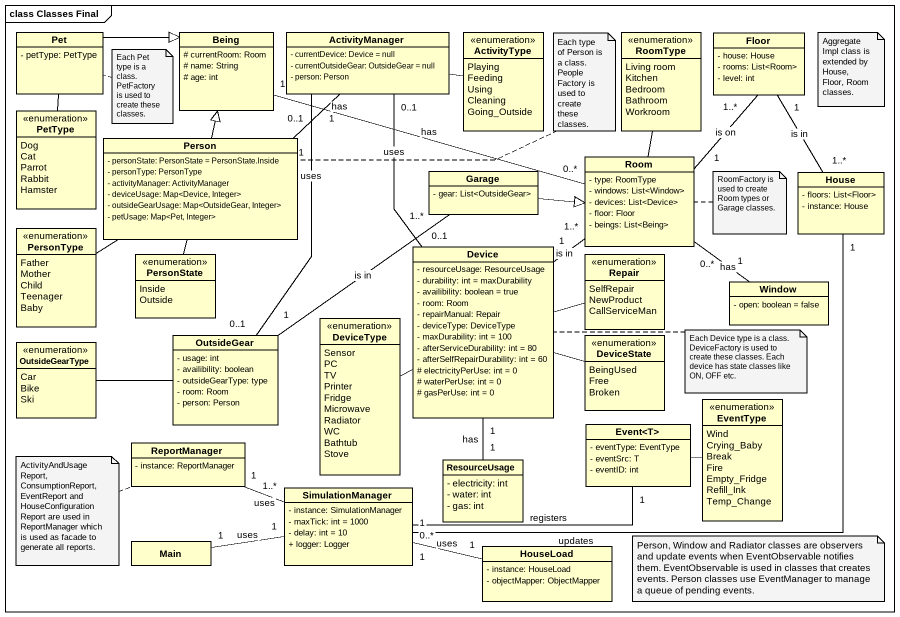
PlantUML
@startuml
mainframe class Classes Final
hide circle
hide empty members
skinparam classAttributeIconSize 0
class Pet {
  - petType: PetType
}
class Being {
  # currentRoom: Room
  # name: String
  # age: int
}
class ActivityManager {
  - currentDevice: Device = null
  - currentOutsideGear: OutsideGear = null
  - person: Person
}
enum ActivityType {
  Playing
  Feeding
  Using
  Cleaning
  Going_Outside
}
enum RoomType {
  Living room
  Kitchen
  Bedroom
  Bathroom
  Workroom
}
class Floor {
  - house: House
  - rooms: List<Room>
  - level: int
}
enum PetType {
  Dog
  Cat
  Parrot
  Rabbit
  Hamster
}
class "Person" as Person_ {
  - personState: PersonState = PersonState.Inside
  - personType: PersonType
  - activityManager: ActivityManager
  - deviceUsage: Map<Device, Integer>
  - outsideGearUsage: Map<OutsideGear, Integer>
  - petUsage: Map<Pet, Integer>
}
class Garage {
  - gear: List<OutsideGear>
}
class Room {
  - type: RoomType
  - windows: List<Window>
  - devices: List<Device>
  - floor: Floor
  - beings: List<Being>
}
class House {
  - floors: List<Floor>
  - instance: House
}
enum PersonType {
  Father
  Mother
  Child
  Teenager
  Baby
}
enum PersonState {
  Inside
  Outside
}
class Device {
  - resourceUsage: ResourceUsage
  - durability: int = maxDurability
  - availibility: boolean = true
  - room: Room
  - repairManual: Repair
  - deviceType: DeviceType
  - maxDurability: int = 100
  - afterServiceDurability: int = 80
  - afterSelfRepairDurability: int = 60
  # electricityPerUse: int = 0
  # waterPerUse: int = 0
  # gasPerUse: int = 0
}
enum Repair {
  SelfRepair
  NewProduct
  CallServiceMan
}
class Window {
  - open: boolean = false
}
class OutsideGear {
  - usage: int
  - availibility: boolean
  - outsideGearType: type
  - room: Room
  - person: Person
}
enum DeviceType {
  Sensor
  PC
  TV
  Printer
  Fridge
  Microwave
  Radiator
  WC
  Bathtub
  Stove
}
enum DeviceState {
  BeingUsed
  Free
  Broken
}
enum OutsideGearType {
  Car
  Bike
  Ski
}
enum EventType {
  Wind
  Crying_Baby
  Break
  Fire
  Empty_Fridge
  Refill_Ink
  Temp_Change
}
class ReportManager {
  - instance: ReportManager
}
class "Event<T>" as Event_T {
  - eventType: EventType
  - eventSrc: T
  - eventID: int
}
class SimulationManager {
  - instance: SimulationManager
  - maxTick: int = 1000
  - delay: int = 10
  + logger: Logger
}
class ResourceUsage {
  - electricity: int
  - water: int
  - gas: int
}
class Main
class HouseLoad {
  - instance: HouseLoad
  - objectMapper: ObjectMapper
}
Pet -right-|> Being
Being "1" -right- "0..*" Room : has
ActivityManager "1" -- "1" Person_ : has
ActivityManager "0..1" -- "0..1" Device : uses
ActivityManager "0..1" -- "0..1" OutsideGear : uses
ActivityType -left- ActivityManager
RoomType -- Room
Floor "1" -- "1..*" House : is in
PetType -up- Pet
Person_ -up-|> Being
Garage -right-|> Room
Room "1" -up- "1..*" Floor : is on
PersonType -up- Person_
PersonState -up- Person_
Device "1" -up- "1..*" Room : is in
Repair -left- Device
Window "1" -up- "0..*" Room : has
OutsideGear "1" -up- "1..*" Garage : is in
DeviceType -right- Device
DeviceState -left- Device
OutsideGearType -right- OutsideGear
EventType -left- Event_T
ReportManager "1" -right- "1..*" SimulationManager : uses
SimulationManager "1" -up- "1" House : updates
SimulationManager "0..*" -right- "1" Event_T : registers
SimulationManager "1" -right- "1" HouseLoad : uses
ResourceUsage "1" -up- "1" Device : has
Main "1" -right- "1" SimulationManager : uses
note right of Pet : Each Pet type is a class. PetFactory is used to create these classes.
note right of Person_ : Each type of Person is a class. PeopleFactory is used to create these classes.
note as N3
  AggregateImpl class is extended by House, Floor, Room classes.
end note
note right of Room : RoomFactory is used to create Room types or Garage classes.
note right of Device : Each Device type is a class. DeviceFactory is used to create these classes. Each device has state classes like ON, OFF etc.
note left of ReportManager : ActivityAndUsageReport, ConsumptionReport, EventReport and HouseConfigurationReport are used in ReportManager which is used as facade to generate all reports.
note as N7
  Person, Window and Radiator classes are observers and update events when EventObservable notifies them. EventObservable is used in classes that creates events. Person classes use EventManager to manage a queue of pending events.
end note
@enduml
